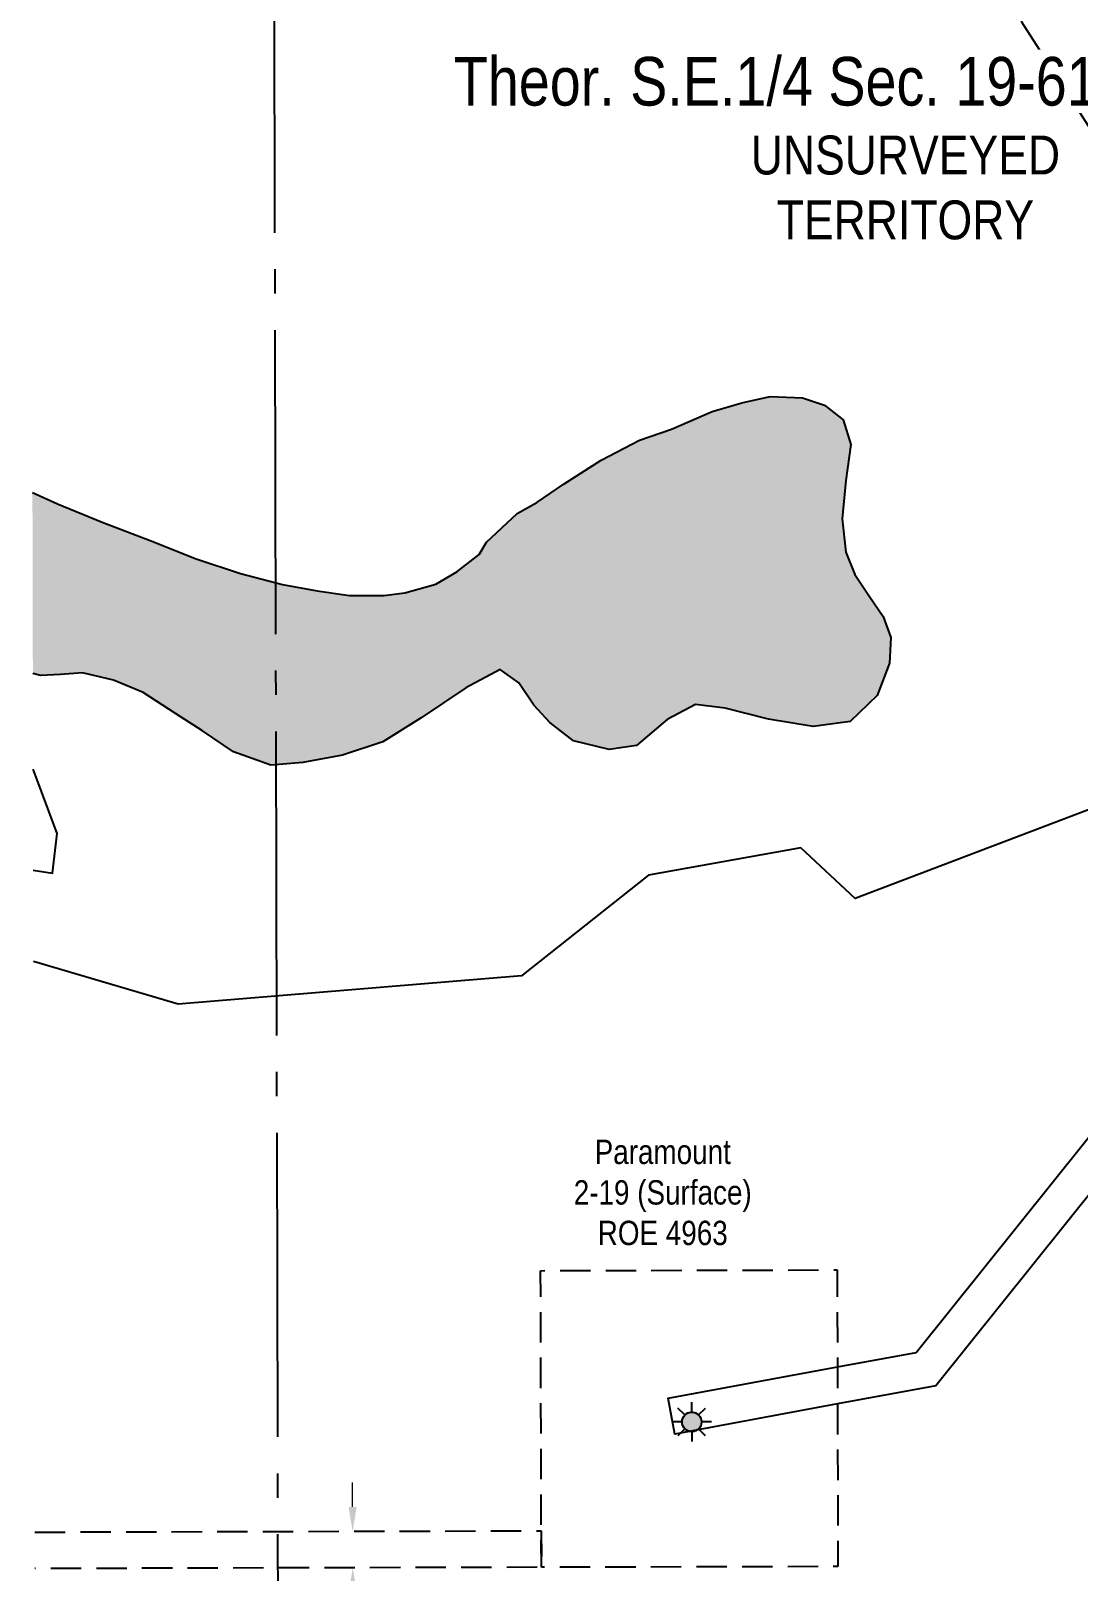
# Model space of a CAD drawing. Extents: x 507565 to 531726, y 6009554 to 6022365.
# Drawn here: x 510388 to 510818, y 6015150 to 6015783 of the extents above; entities that cross this region are included whole.
import ezdxf

# ---------------------------------------------------------------- set-up
doc = ezdxf.new("R2010")
doc.units = 0
doc.header["$LTSCALE"] = 5
doc.header["$PDMODE"] = 34
doc.header["$PDSIZE"] = 0.03
doc.linetypes.add('foc-ACCESSROAD', pattern=[3.75, 2.5, -1.25])
doc.linetypes.add('foc-QUARTERLINE', pattern=[33, 25, -3, 2, -3])
doc.layers.get('Defpoints').update_dxf_attribs({"color": 9})
for name, color, linetype in [('C-SYMBOL', 7, 'Continuous'), ('F-AR', 190, 'foc-ACCESSROAD'), ('F-RW', 190, 'Continuous'), ('F-WS', 190, 'foc-ACCESSROAD'), ('F-WS-S', 190, 'Continuous'), ('L-QSEC', 8, 'foc-QUARTERLINE'), ('L-UNS-T', 3, 'Continuous'), ('T-WATER', 160, 'Continuous'), ('T-WATER-H', 133, 'Continuous'), ('WETLAND', 143, 'Continuous')]:
    doc.layers.add(name, color=color, linetype=linetype)
doc.layers.add('F-AR-T', color=190, linetype='Continuous', lineweight=9)
doc.layers.add('F-WS-T', color=190, linetype='Continuous', lineweight=9)
doc.styles.add('175L', font='ARIALN.TTF', dxfattribs={"height": 20})
doc.styles.add('80CG', font='ARIALN.TTF', dxfattribs={"height": 10})
doc.styles.add('80L', font='ARIALN.TTF', dxfattribs={"height": 10})
doc.dimstyles.new('Compass 5 000', dxfattribs={"dimscale": 5, "dimtxt": 9, "dimasz": 2, "dimexe": 0.2, "dimexo": 0.0625, "dimgap": 0.5, "dimtad": 0, "dimtih": 1, "dimtoh": 1, "dimzin": 0, "dimdsep": 46, "dimtxsty": '80CG', "dimcen": 0.1, "dimse1": 1, "dimse2": 1, "dimclrd": 256, "dimclrt": 256, "dimaunit": 1, "dimadec": 4, "dimazin": 0, "dimtfac": 0.06, "dimtofl": 0, "dimtmove": 0, "dimatfit": 1, "dimfxl": 0.2, "dimtolj": 1, "dimtzin": 0, "dimlwd": -1, "dimarcsym": 0})

# ---------------------------------------------------------------- blocks, each defined once
blk = doc.blocks.new('*D101')
at = {"layer": 'Defpoints', "color": 0, "transparency": 16777216}
for p in [(510529.11, 6015166.38), (510519.89, 6015151.35), (510529.15, 6015151.37)]:
    blk.add_point(p, dxfattribs=at)
at = {"layer": 'F-AR-T', "transparency": 16777216}
for p, q in [((510519.83, 6015176.36), (510519.81, 6015186.36)), ((510519.92, 6015141.35), (510519.97, 6015121.5)), ((510519.97, 6015121.5), (510529.97, 6015121.5))]:
    blk.add_line(p, q, dxfattribs=at)
for points in [[(510521.5, 6015176.36), (510518.17, 6015176.35), (510519.86, 6015166.36)], [(510521.58, 6015141.36), (510518.25, 6015141.35), (510519.89, 6015151.35)]]:
    blk.add_solid(points, dxfattribs=at)
at = {"layer": 'F-AR-T', "transparency": 16777216, "insert": (510560.01, 6015121.5), "char_height": 10, "attachment_point": 5, "style": '80CG'}
blk.add_mtext('\\A1;Paramount\\P15.00 A/R\\PLOC 3750', dxfattribs=at)
blk = doc.blocks.new('GAS')
h = blk.add_hatch(color=255)
h.dxf.hatch_style = 1
edge = h.paths.add_edge_path()
edge.add_arc((0, 0), 0.9, 0, 360)
for p, q in [((0, 0.81), (0, 1.62)), ((-0.81, 0), (-1.62, 0)), ((-0.57, 0.57), (-1.14, 1.14)), ((0.57, 0.57), (1.14, 1.14)), ((1.62, 0), (0.81, 0)), ((-0.57, -0.57), (-1.14, -1.14)), ((0, -0.81), (0, -1.62)), ((1.14, -1.14), (0.57, -0.57))]:
    blk.add_line(p, q)
blk.add_circle((0, 0), 0.8)

msp = doc.modelspace()

# ---------------------------------------------------------------- hatches: boundary and pattern name
at = {"layer": 'T-WATER-H'}
h = msp.add_hatch(color=256, dxfattribs=at)
h.dxf.hatch_style = 1
h.paths.add_polyline_path([(510388.191, 6015593.318), (510388.361, 6015518.91), (510391.561, 6015518.119), (510399.782, 6015518.625), (510408.835, 6015519.184), (510421.544, 6015516.17), (510433.751, 6015511.122), (510446.983, 6015502.522), (510458.177, 6015495.439), (510470.901, 6015486.835), (510486.158, 6015481.289), (510499.366, 6015482.342), (510515.618, 6015485.435), (510532.32, 6015490.849), (510548.099, 6015500.769), (510566.362, 6015513.015), (510580.569, 6015520.677), (510588.205, 6015515.109), (510594.324, 6015505.98), (510600.947, 6015498.884), (510610.618, 6015491.289), (510625.362, 6015487.773), (510636.537, 6015489.328), (510649.214, 6015500.034), (510660.885, 6015506.164), (510673.083, 6015504.674), (510690.877, 6015500.15), (510709.177, 6015497.152), (510724.415, 6015499.227), (510735.567, 6015509.928), (510740.616, 6015523.153), (510741.098, 6015533.826), (510738.03, 6015542.456), (510732.421, 6015550.57), (510726.301, 6015559.699), (510722.722, 6015568.836), (510721.165, 6015582.551), (510722.651, 6015598.307), (510724.648, 6015613.048), (510721.574, 6015623.202), (510713.939, 6015629.278), (510704.785, 6015632.302), (510691.573, 6015632.773), (510679.894, 6015630.2), (510667.708, 6015626.609), (510650.957, 6015619.448), (510637.758, 6015614.838), (510622.027, 6015606.665), (510606.807, 6015596.968), (510595.647, 6015589.315), (510587.529, 6015584.72), (510574.854, 6015572.998), (510571.818, 6015567.908), (510562.689, 6015560.769), (510554.064, 6015555.664), (510541.37, 6015552.072), (510532.735, 6015551.031), (510518.508, 6015550.991), (510505.292, 6015552.987), (510491.06, 6015555.488), (510473.773, 6015560.013), (510455.467, 6015566.06), (510436.648, 6015573.63), (510416.814, 6015581.197), (510398.504, 6015588.768)])

# ---------------------------------------------------------------- linework, layer by layer
at = {"layer": 'F-AR', "flags": 128}
msp.add_lwpolyline([(510389.169, 6015166.023), (510489.115, 6015166.282), (510597.423, 6015166.543), (510597.46, 6015151.539), (510489.15, 6015151.279), (510389.204, 6015151.019)], dxfattribs=at)
at = {"layer": 'F-RW'}
msp.add_lwpolyline([(510719.243, 6015218.68), (510652.363, 6015206.285), (510649.63, 6015221.026), (510719.204, 6015233.92), (510751.526, 6015239.91), (511196.716, 6015795.113), (511047.542, 6016169.126), (511041.988, 6016183.052), (511036.434, 6016196.977), (511051.819, 6016203.153), (511106.872, 6016225.252), (511155.94, 6016244.948), (511161.524, 6016231.035), (511106.918, 6016209.115), (511055.9, 6016188.637), (511061.455, 6016174.711), (511213.878, 6015792.551), (510759.725, 6015226.182), (510719.243, 6015218.68)], close=True, dxfattribs=at)
at = {"layer": 'F-WS', "flags": 128}
msp.add_lwpolyline([(510719.243, 6015218.68), (510719.408, 6015151.831), (510597.46, 6015151.539), (510597.423, 6015166.543), (510597.16, 6015273.486), (510719.107, 6015273.78), (510719.204, 6015233.92), (510719.243, 6015218.68)], close=True, dxfattribs=at)
at = {"layer": 'L-QSEC'}
msp.add_line((510489.421, 6015040.155), (510487.669, 6015805.089), dxfattribs=at)
at = {"layer": 'T-WATER'}
msp.add_lwpolyline([(510388.191, 6015593.318), (510398.504, 6015588.768), (510416.814, 6015581.197), (510436.648, 6015573.63), (510455.467, 6015566.06), (510473.773, 6015560.013), (510491.06, 6015555.488), (510505.292, 6015552.987), (510518.508, 6015550.991), (510532.735, 6015551.031), (510541.37, 6015552.072), (510554.064, 6015555.664), (510562.689, 6015560.769), (510571.818, 6015567.908), (510574.854, 6015572.998), (510587.529, 6015584.72), (510595.647, 6015589.315), (510606.807, 6015596.968), (510622.027, 6015606.665), (510637.758, 6015614.838), (510650.957, 6015619.448), (510667.708, 6015626.609), (510679.894, 6015630.2), (510691.573, 6015632.773), (510704.785, 6015632.302), (510713.939, 6015629.278), (510721.574, 6015623.202), (510724.648, 6015613.048), (510722.651, 6015598.307), (510721.165, 6015582.551), (510722.722, 6015568.836), (510726.301, 6015559.699), (510732.421, 6015550.57), (510738.03, 6015542.456), (510741.098, 6015533.826), (510740.616, 6015523.153), (510735.567, 6015509.928), (510724.415, 6015499.227), (510709.177, 6015497.152), (510690.877, 6015500.15), (510673.083, 6015504.674), (510660.885, 6015506.164), (510649.214, 6015500.034), (510636.537, 6015489.328), (510625.362, 6015487.773), (510610.618, 6015491.289), (510600.947, 6015498.884), (510594.324, 6015505.98), (510588.205, 6015515.109), (510580.569, 6015520.677), (510566.362, 6015513.015), (510548.099, 6015500.769), (510532.32, 6015490.849), (510515.618, 6015485.435), (510499.366, 6015482.342), (510486.158, 6015481.289), (510470.901, 6015486.835), (510458.177, 6015495.439), (510446.983, 6015502.522), (510433.751, 6015511.122), (510421.544, 6015516.17), (510408.835, 6015519.184), (510399.782, 6015518.625), (510391.561, 6015518.119), (510388.361, 6015518.91)], dxfattribs=at)
at = {"layer": 'WETLAND'}
for points in [[(510387.51, 6015890.291), (510649.429, 6016062.104), (510675.719, 6016085.652), (510721.318, 6016097.807), (510773.322, 6016067.802), (510773.173, 6015963.085), (510794.9, 6015786.846), (510862.482, 6015681.64), (511005.606, 6015666.418), (511054.379, 6015584.805), (511163.038, 6015472.808), (511313.178, 6015345.225), (511348.983, 6015338.675), (511371.653, 6015271.753), (511374.085, 6015265.529), (511375.865, 6015266.205), (511384.119, 6015267.426), (511430.148, 6015122.094)], [(510388.546, 6015438.12), (510396.38, 6015436.87), (510398.332, 6015453.213), (510388.451, 6015479.619)], [(511198.514, 6015130.229), (511192.684, 6015169.035), (511143.222, 6015194.288), (511110.032, 6015238.345), (511062.981, 6015312.472), (510982.833, 6015387.404), (510929.043, 6015395.039), (510912.924, 6015453.277), (510844.325, 6015471.35), (510726.449, 6015426.467), (510704.207, 6015447.31), (510641.523, 6015436.115), (510589.256, 6015394.693), (510448.162, 6015383.021), (510388.632, 6015400.638)]]:
    msp.add_lwpolyline(points, dxfattribs=at)

# ---------------------------------------------------------------- block references
at = {"layer": 'F-WS-S', "xscale": 4.99733999999994, "yscale": 4.99733999999994, "zscale": 4.99733999999994}
msp.add_blockref('GAS', (510659.292, 6015211.314), dxfattribs=at)

# ---------------------------------------------------------------- texts
at = {"layer": 'F-WS-T', "insert": (510647.373, 6015305.595), "char_height": 9.99468, "width": 72.58524, "attachment_point": 5, "style": '80CG'}
msp.add_mtext('\\A1;Paramount\\P2-19 (Surface)\\PROE 4963', dxfattribs=at)
at = {"layer": 'L-UNS-T', "color": 3, "insert": (510747.156, 6015718.666), "char_height": 15.99149, "attachment_point": 5, "style": '80L'}
msp.add_mtext_dynamic_manual_height_columns('UNSURVEYED TERRITORY', width=126.41375, gutter_width=47.5, heights=[0], dxfattribs=at)

# ---------------------------------------------------------------- dimensions: what is measured, and where the dimension line sits
at = {"layer": 'F-AR-T'}
dim = msp.add_linear_dim(base=(510519.894, 6015151.353), p1=(510529.115, 6015166.379), p2=(510529.151, 6015151.375), angle=270.137578, text='Paramount\\P15.00 A/R\\PLOC 3750', dimstyle='Compass 5 000', dxfattribs=at)
dim.commit()
dim.dimension.update_dxf_attribs({"geometry": '*D101', "text_midpoint": (510560.01, 6015121.495), "dimtype": 161})

# ---------------------------------------------------------------- next in the draw order: texts
at = {"layer": 'C-SYMBOL', "color": 3, "insert": (510747.267, 6015772.424), "char_height": 19.98936, "width": 371.6712, "attachment_point": 2, "style": '175L', "bg_fill": 3, "box_fill_scale": 1.15, "bg_fill_color": 256, "bg_fill_true_color": 256, "bg_fill_transparency": 0}
msp.add_mtext('Theor. S.E.1/4 Sec. 19-61-19-W.5M.', dxfattribs=at)

doc.saveas('drawing.dxf')
